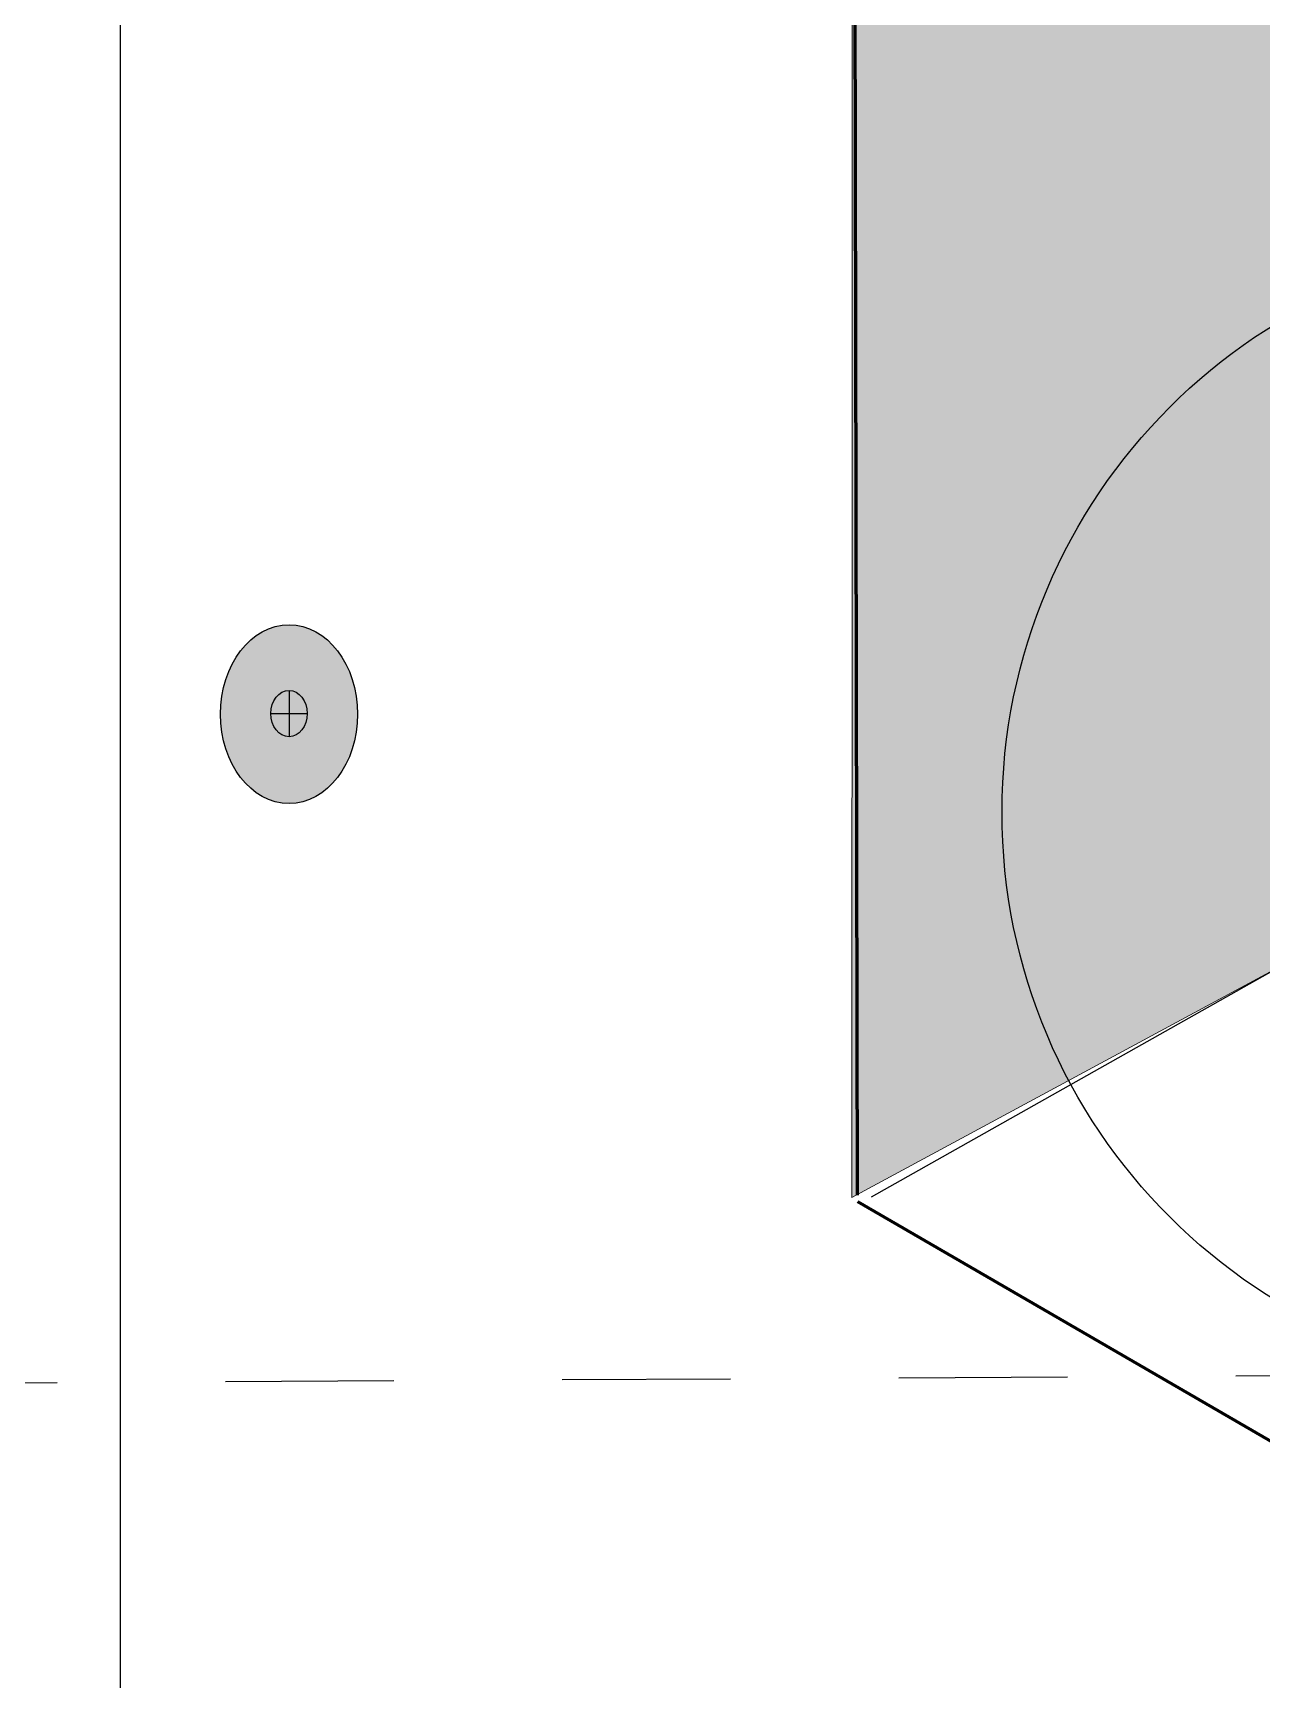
# Model space of a CAD drawing. Extents: x -1392 to 5791, y -3809 to 1722.
# Drawn here: x -924.9 to -859.2, y 194.6 to 283.2 of the extents above; entities that cross this region are included whole.
import ezdxf

# ---------------------------------------------------------------- set-up
doc = ezdxf.new("R2010")
doc.units = 0
doc.header["$MEASUREMENT"] = 0
doc.linetypes.add('AI-Linetype-41', pattern=[18, 9, -9])
for name, color, linetype, lineweight in [('G-ANNO-TTLB', 7, 'Continuous', 0), ('Layer 12', 7, 'Continuous', 0), ('TYVEK', 7, 'Continuous', 0), ('WALL SCRATCH', 7, 'Continuous', 0)]:
    doc.layers.add(name, color=color, linetype=linetype, lineweight=lineweight)

# ---------------------------------------------------------------- blocks, each defined once
blk = doc.blocks.new('Block_293')
at = {"layer": 'WALL SCRATCH', "true_color": 0x003b71, "transparency": 33554687}
h = blk.add_hatch(color=156, dxfattribs=at)
h.dxf.hatch_style = 2
edge = h.paths.add_edge_path()
edge.add_ellipse((-911.174, 246.798), major_axis=(0, 4.781), ratio=0.766948, start_angle=0, end_angle=360)
at = {"layer": 'WALL SCRATCH', "color": 18, "lineweight": 25, "true_color": 0x080808}
for p, q in [((-911.174, 248.062), (-911.174, 245.594)), ((-912.148, 246.828), (-910.201, 246.828))]:
    blk.add_line(p, q, dxfattribs=at)
at = {"layer": 'WALL SCRATCH', "color": 8, "lineweight": 25, "true_color": 0x808080}
blk.add_lwpolyline([(-911.686, 241.687)], dxfattribs=at)
at = {"layer": 'WALL SCRATCH', "color": 18, "lineweight": 25, "true_color": 0x000000}
blk.add_ellipse((-911.174, 246.798), major_axis=(0, 4.781), ratio=0.766948, dxfattribs=at)
at = {"layer": 'WALL SCRATCH', "color": 18, "lineweight": 25, "true_color": 0x080808}
blk.add_ellipse((-911.174, 246.828), major_axis=(0, 1.234), ratio=0.788846, dxfattribs=at)
blk = doc.blocks.new('Block_290')
at = {"layer": 'WALL SCRATCH'}
blk.add_blockref('Block_293', (0, 0), dxfattribs=at)
blk = doc.blocks.new('Block_289')
at = {"layer": 'WALL SCRATCH'}
blk.add_blockref('Block_290', (0, 0), dxfattribs=at)

msp = doc.modelspace()

# ---------------------------------------------------------------- hatches: boundary and pattern name
at = {"layer": 'G-ANNO-TTLB', "true_color": 0xff00ff, "transparency": 33554687}
h = msp.add_hatch(color=6, dxfattribs=at)
edge = h.paths.add_edge_path()
edge.add_spline(control_points=[(1773.018, -796.5), (1773.018, -796.5), (-1156.5, -796.5), (-1156.5, -796.5), (-1156.5, -796.5), (-1156.5, 1660.5), (-1156.5, 1660.5), (-1156.5, 1660.5), (1773.018, 1660.5), (1773.018, 1660.5), (1773.018, 1660.5), (1773.018, -796.5), (1773.018, -796.5)], knot_values=[0, 0, 0, 0, 1, 1, 1, 2, 2, 2, 3, 3, 3, 4, 4, 4, 4], degree=3, periodic=0)
edge = h.paths.add_edge_path()
edge.add_spline(control_points=[(-1147.5, 1651.5), (-1147.5, 1651.5), (-1147.5, -787.5), (-1147.5, -787.5), (-1147.5, -787.5), (1764.018, -787.5), (1764.018, -787.5), (1764.018, -787.5), (1764.018, 1651.5), (1764.018, 1651.5), (1764.018, 1651.5), (-1147.5, 1651.5), (-1147.5, 1651.5)], knot_values=[0, 0, 0, 0, 1, 1, 1, 2, 2, 2, 3, 3, 3, 4, 4, 4, 4], degree=3, periodic=0)
edge.add_line((-1147.5, 1651.5), (-1147.5, 1651.5))
at = {"layer": 'Layer 12', "true_color": 0x808080, "transparency": 33554495}
h = msp.add_hatch(color=8, dxfattribs=at)
h.dxf.hatch_style = 2
h.paths.add_polyline_path([(-857.614, 261.615), (-857.614, 233.623), (-881.095, 220.964), (-881.025, 391.991), (-847.822, 372.382), (-847.339, 267.488)])

# ---------------------------------------------------------------- linework, layer by layer
at = {"layer": 'G-ANNO-TTLB'}
for points in [[(1773.018, -796.5), (1773.018, -796.5), (-1156.5, -796.5), (-1156.5, -796.5), (-1156.5, -796.5), (-1156.5, 1660.5), (-1156.5, 1660.5), (-1156.5, 1660.5), (1773.018, 1660.5), (1773.018, 1660.5), (1773.018, 1660.5), (1773.018, -796.5), (1773.018, -796.5)], [(-1147.5, 1651.5), (-1147.5, 1651.5), (-1147.5, -787.5), (-1147.5, -787.5), (-1147.5, -787.5), (1764.018, -787.5), (1764.018, -787.5), (1764.018, -787.5), (1764.018, 1651.5), (1764.018, 1651.5), (1764.018, 1651.5), (-1147.5, 1651.5), (-1147.5, 1651.5)]]:
    msp.add_open_spline(points, degree=3, knots=[0, 0, 0, 0, 1, 1, 1, 2, 2, 2, 3, 3, 3, 4, 4, 4, 4], dxfattribs=at)
at = {"layer": 'Layer 12'}
msp.add_lwpolyline([(-857.614, 261.615), (-857.614, 233.623), (-881.095, 220.964), (-881.025, 391.991), (-847.822, 372.382), (-847.339, 267.488)], close=True, dxfattribs=at)
at = {"layer": 'TYVEK', "color": 18, "lineweight": 60, "true_color": 0x000000}
for p, q in [((-880.787, 221.078), (-881.136, 391.991)), ((-880.787, 220.749), (-798.207, 172.833))]:
    msp.add_line(p, q, dxfattribs=at)
at = {"layer": 'TYVEK', "color": 18, "lineweight": 25, "true_color": 0x000000}
msp.add_line((-857.614, 233.623), (-880.058, 220.984), dxfattribs=at)
at = {"layer": 'TYVEK', "color": 18, "linetype": 'AI-Linetype-41', "lineweight": 25, "true_color": 0x000000}
msp.add_line((-851.572, 211.452), (-1021.444, 210.525), dxfattribs=at)
at = {"layer": 'TYVEK', "color": 18, "lineweight": 25, "true_color": 0x000000}
msp.add_circle((-842.456, 241.563), 30.608, dxfattribs=at)
at = {"layer": 'WALL SCRATCH', "color": 18, "lineweight": 25, "true_color": 0x000000}
msp.add_line((-920.192, 475.6), (-920.192, 194.747), dxfattribs=at)
at = {"layer": 'WALL SCRATCH', "color": 8, "lineweight": 25, "true_color": 0x808080}
msp.add_lwpolyline([(-915.83, 238.317)], dxfattribs=at)
msp.add_lwpolyline([(-915.83, 238.317)], dxfattribs=at)
at = {"layer": 'WALL SCRATCH', "color": 1, "lineweight": 25, "true_color": 0xff0000}
msp.add_lwpolyline([(-920.192, 199.584)], dxfattribs=at)

# ---------------------------------------------------------------- block references
at = {"layer": 'WALL SCRATCH'}
msp.add_blockref('Block_289', (0, 0), dxfattribs=at)

doc.saveas('drawing.dxf')
